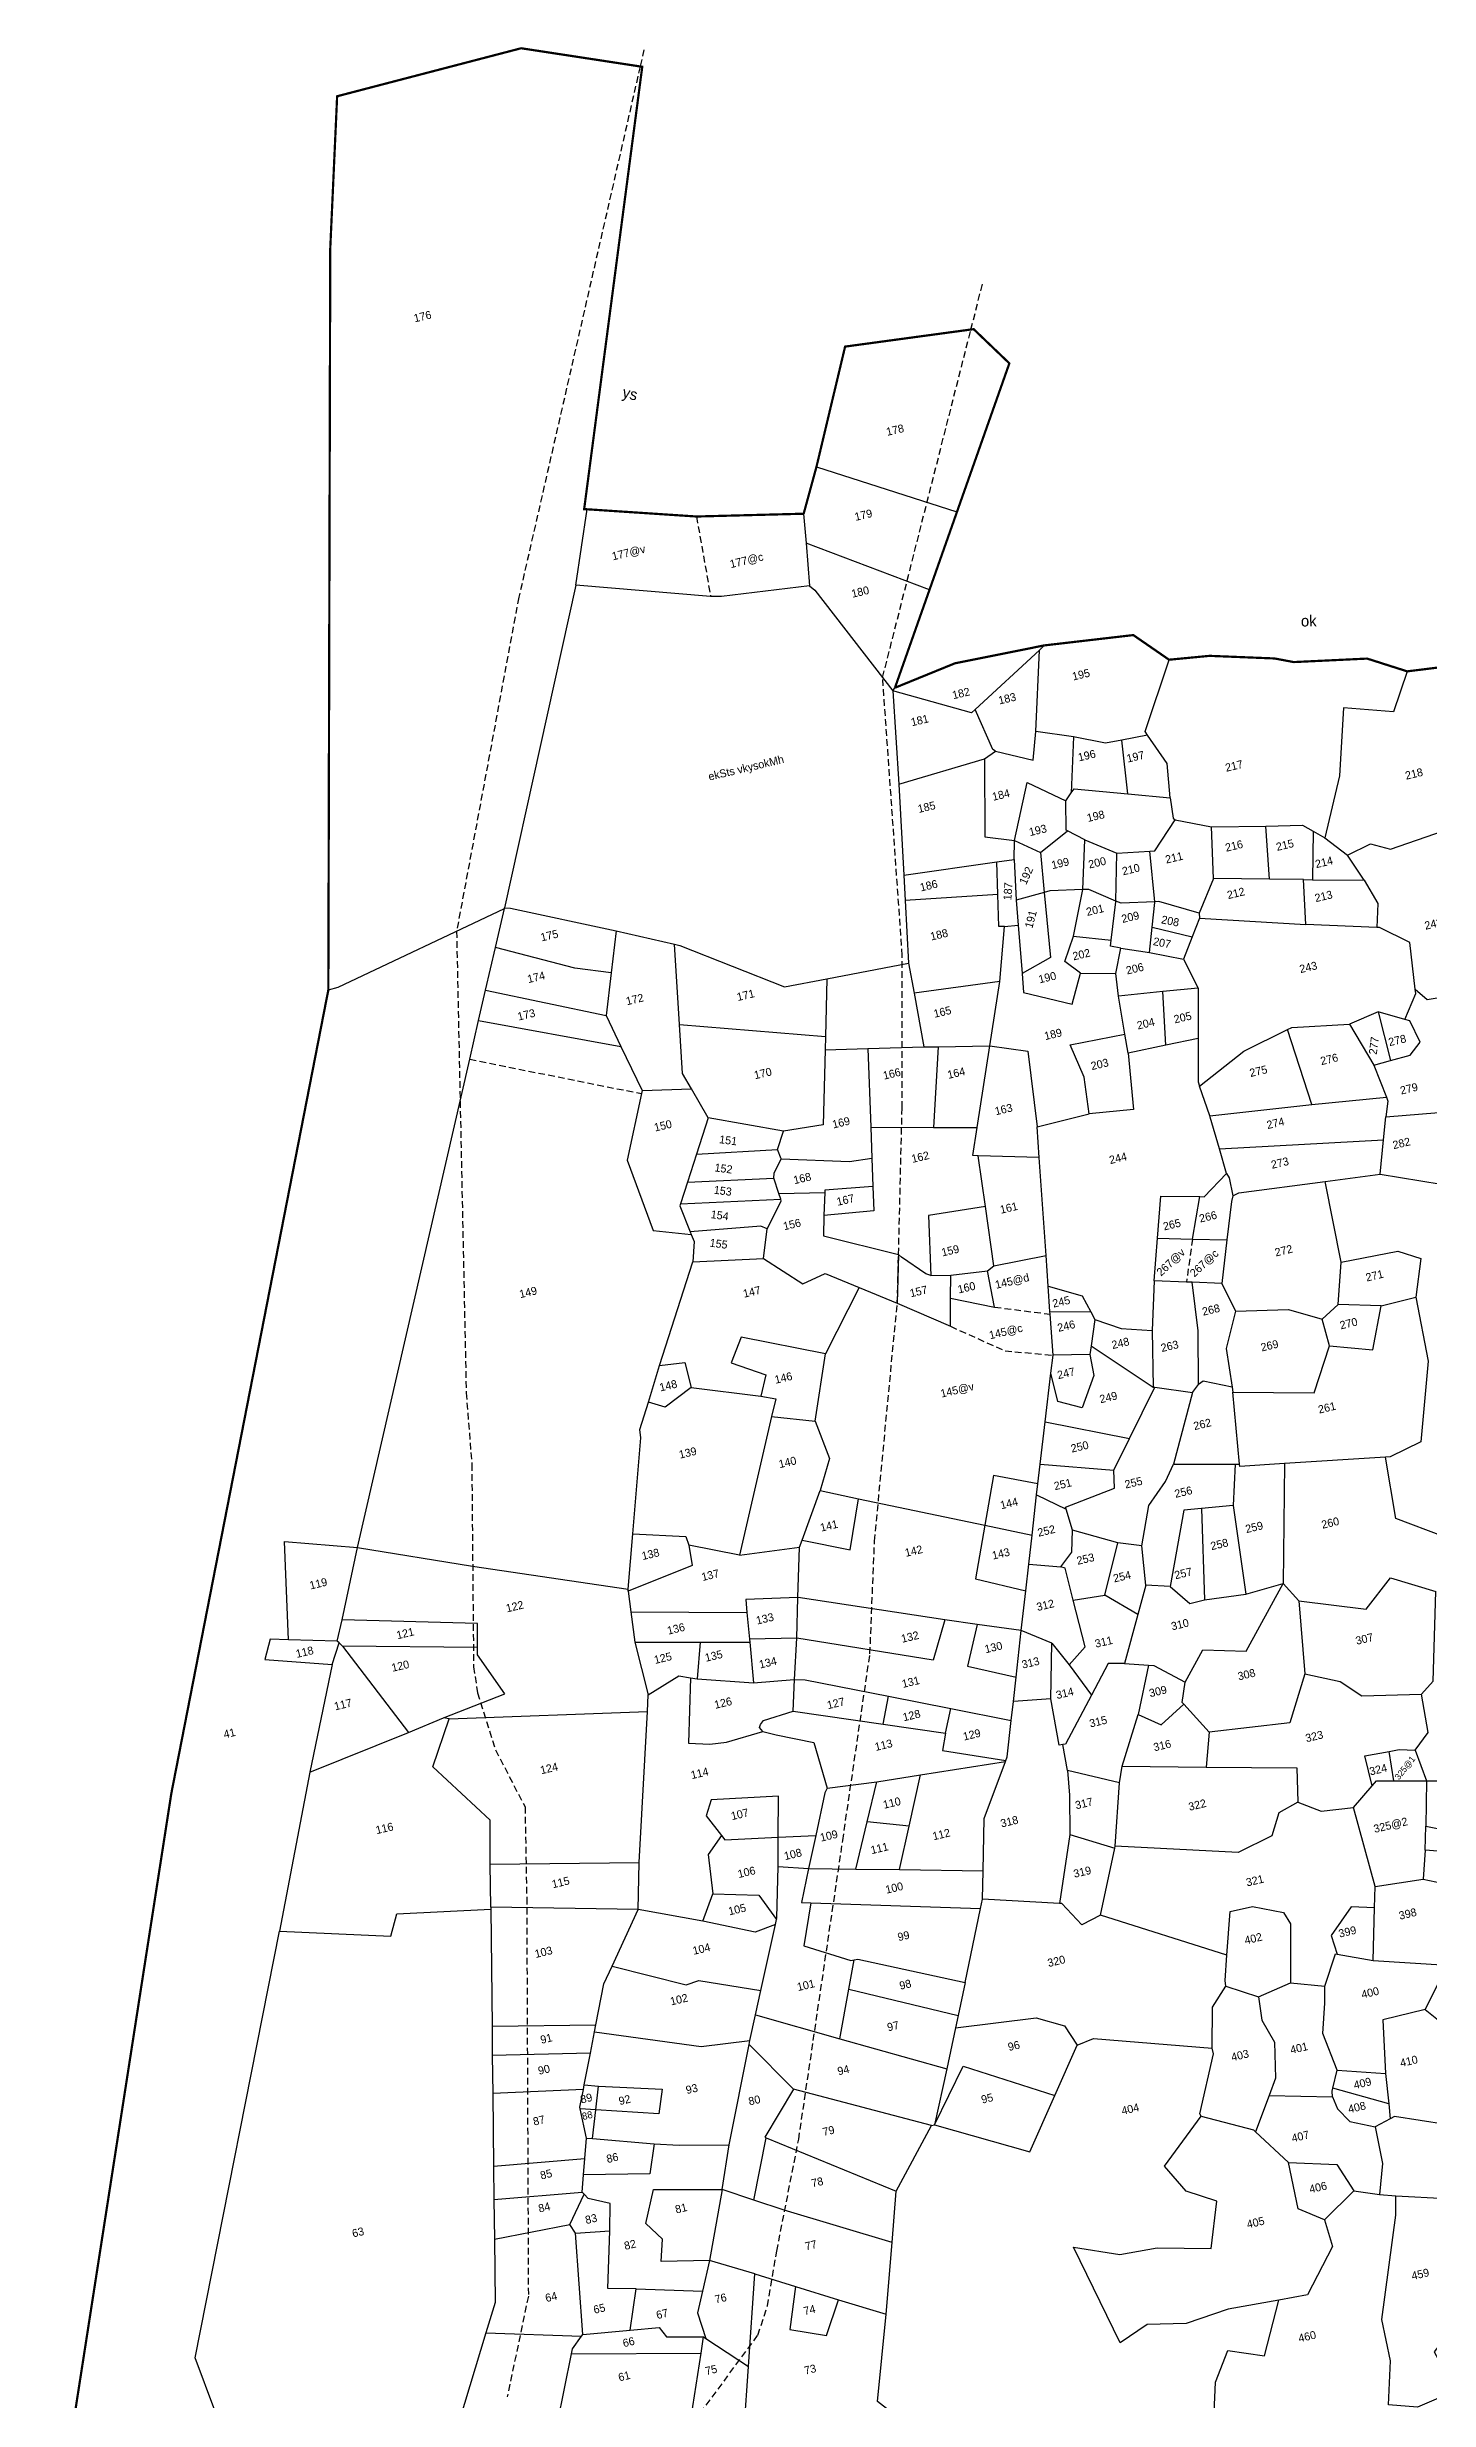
# Model space of a CAD drawing. Header units: metres. Extents: x 256890 to 259932, y 2184530 to 2188310.
# Drawn here: x 257638 to 258252, y 2187070 to 2188115 of the extents above; entities that cross this region are included whole.
import ezdxf

# ---------------------------------------------------------------- set-up
doc = ezdxf.new("R2010")
doc.units = ezdxf.units.M
doc.header["$LTSCALE"] = 0.3
doc.linetypes.add('DASHED', pattern=[0.75, 0.5, -0.25])
for name, color, linetype in [('LINE_FOOTPATH', 1, 'DASHED'), ('POLY_PARCEL', 6, 'Continuous'), ('POLY_SUBPARCEL', 6, 'DASHED'), ('TEXT_MAPIN', 7, 'Continuous'), ('TEXT_MAPOUT', 7, 'Continuous'), ('TEXT_PARCEL', 7, 'Continuous'), ('V_BOUND_LINE', 7, 'Continuous')]:
    doc.layers.add(name, color=color, linetype=linetype)
doc.styles.add('TEXT_MAP', font='', dxfattribs={"height": 1.8})
doc.styles.get('TEXT_MAP').set_extended_font_data('Kruti Dev 050')

# ---------------------------------------------------------------- blocks, each defined once
blk = doc.blocks.new('ww')
at = {"layer": 'LINE_FOOTPATH', "ltscale": 10}
for points in [[(312.36, 900), (310.65, 896.52)], [(310.65, 896.52), (256.52, 786.68), (225.53, 716.82), (203.64, 615.29), (201.16, 599.41), (191.01, 554.96), (190.5, 549.04), (191.5, 535.62), (194.98, 521.6), (190.63, 501.64)], [(369.38, 821.77), (374.31, 831.18)], [(226.99, 411.32), (237.6, 434.63), (262.79, 497.77), (278.43, 537.15), (285.3, 561.61), (302.65, 612.54), (305.45, 623.1), (313.87, 655), (321.83, 688.36), (331.97, 750.21), (369.38, 821.77)], [(190.63, 501.64), (170.28, 414.35), (160.42, 393.42)], [(144.64, 331.68), (196.67, 375.43), (218.5, 393.91), (222.08, 399.78), (226.99, 411.32)]]:
    blk.add_lwpolyline(points, dxfattribs=at)
at = {"layer": 'POLY_PARCEL'}
for points in [[(269.59, 786.33), (276.04, 802.38)], [(328.45, 799.77), (356.85, 782.58)], [(323.2, 790.15), (322.21, 783.59)], [(269.59, 786.33), (237.25, 719.44)], [(298.53, 776.86), (269.59, 786.33)], [(322.21, 783.59), (320.76, 774.07)], [(346.79, 766.96), (322.21, 783.59)], [(320.76, 774.07), (300.94, 776.26), (298.53, 776.86)], [(320.76, 774.07), (321.7, 772.81), (333.53, 746.77)], [(333.53, 746.77), (330.01, 726.03)], [(333.53, 746.77), (334.13, 747.31)], [(350.57, 738.37), (349.62, 737.84), (333.53, 746.77)], [(367.72, 747.99), (350.57, 738.37)], [(362.69, 730.41), (367.72, 747.99)], [(367.72, 747.99), (369, 748.82)], [(352.85, 728.18), (352.35, 728.68), (350.57, 738.37)], [(386.96, 723.8), (386.61, 724.7), (395.58, 739.2)], [(330.01, 726.03), (326.33, 705.82)], [(330.01, 726.03), (350.05, 727.1)], [(350.05, 727.1), (346.03, 709.99), (352.35, 707.65)], [(350.05, 727.1), (352.85, 728.18)], [(352.85, 728.18), (360.61, 724.3), (362.69, 730.41)], [(370.66, 727.32), (362.69, 730.41)], [(370.66, 727.32), (367.23, 715.12)], [(381.05, 724.06), (377.34, 724.23), (370.66, 727.32)], [(379.55, 711.98), (381.05, 724.06)], [(386.96, 723.8), (381.05, 724.06)], [(388.62, 708.9), (389.77, 716.59), (386.96, 723.8)], [(447.1, 724.27), (442.03, 716.14), (431.24, 719.64), (426.86, 704.92), (420.39, 692.14)], [(194.41, 710.63), (196.7, 710.77), (237.17, 719.27)], [(233.18, 711.22), (237.17, 719.27)], [(237.17, 719.27), (237.25, 719.44)], [(237.25, 719.44), (238.54, 719.08), (260.45, 708.6)], [(352.35, 707.65), (358.17, 719.68), (365.64, 713.71)], [(365.64, 713.71), (367.23, 715.12)], [(367.23, 715.12), (368.08, 715.87), (379.55, 711.98)], [(228.81, 702.38), (233.18, 711.22)], [(257.21, 699.68), (249.51, 702.56), (233.18, 711.22)], [(364.47, 707.02), (364.2, 707.25), (365.64, 713.71)], [(379.55, 711.98), (388.62, 708.9)], [(260.45, 708.6), (257.21, 699.68)], [(260.45, 708.6), (272.58, 702.64)], [(326.33, 705.82), (325.32, 700.24)], [(326.33, 705.82), (347.35, 703.91)], [(351.27, 703.55), (352.35, 707.65)], [(352.35, 707.65), (357.45, 703.67)], [(357.45, 703.67), (364.47, 707.02)], [(367.79, 704.17), (364.47, 707.02)], [(364.75, 693.37), (367.79, 704.17)], [(367.79, 704.17), (374.07, 699.57)], [(388.62, 708.9), (388.26, 704.31), (388.58, 703.88)], [(225.71, 696.11), (228.81, 702.38)], [(228.81, 702.38), (253.89, 690.57)], [(257.21, 699.68), (253.89, 690.57)], [(269.49, 684.79), (272.58, 702.64)], [(272.58, 702.64), (273.66, 702.1), (294.42, 687.6), (304.09, 687.16)], [(325.32, 700.24), (322.81, 686.31)], [(345.88, 696.7), (325.32, 700.24)], [(345.88, 696.7), (347.35, 703.91)], [(347.35, 703.91), (351.27, 703.55)], [(351.27, 703.55), (349.6, 694.54)], [(357.45, 703.67), (356.16, 694.78)], [(371.4, 689.14), (374.07, 699.57)], [(374.07, 699.57), (381.43, 698.33)], [(381.43, 698.33), (382.55, 698.14), (388.58, 703.88)], [(388.58, 703.88), (396.2, 700.43)], [(393.9, 688.98), (396.2, 700.43)], [(396.2, 700.43), (408.12, 697.71)], [(221.75, 688.1), (225.71, 696.11)], [(225.71, 696.11), (255.52, 683.03)], [(345.67, 689.34), (344.45, 689.7), (345.88, 696.7)], [(356.16, 694.78), (354.14, 680.23), (347.09, 678.16)], [(349.6, 694.54), (348.75, 688.97)], [(356.16, 694.78), (349.6, 694.54)], [(364.75, 693.37), (357.5, 694.83), (356.16, 694.78)], [(360.3, 683.67), (364.75, 693.37)], [(371.4, 689.14), (366.05, 693.11), (364.75, 693.37)], [(379.87, 686.96), (381.43, 698.33)], [(406.12, 685.93), (408.12, 697.71)], [(408.12, 697.71), (416.16, 696.09), (418.2, 694.19)], [(418.2, 694.19), (415.5, 683.59)], [(418.2, 694.19), (420.39, 692.14)], [(171.78, 587.09), (221.75, 688.1)], [(253.89, 690.57), (255.52, 683.03)], [(341.79, 677.57), (345.67, 689.34)], [(345.67, 689.34), (348.75, 688.97)], [(348.75, 688.97), (347.09, 678.16)], [(368.36, 680.8), (371.34, 688.95), (371.4, 689.14)], [(379.87, 686.96), (372.44, 688.37), (371.4, 689.14)], [(393.9, 688.98), (389.01, 682.16)], [(406.12, 685.93), (393.9, 688.98)], [(420.39, 692.14), (424.49, 687.12)], [(424.49, 687.12), (430.09, 688.44), (434.18, 686.22), (446.75, 687.51), (451.06, 684.57)], [(255.52, 683.03), (257.84, 672.33)], [(268.75, 670.15), (267.61, 673.96), (269.49, 684.79)], [(269.49, 684.79), (300.81, 674.57)], [(304.09, 687.16), (300.81, 674.57)], [(304.09, 687.16), (322.81, 686.31)], [(322.81, 686.31), (322.44, 679.45)], [(359.87, 675.19), (357.07, 678.57), (360.3, 683.67)], [(360.3, 683.67), (368.36, 680.8)], [(377.96, 681.55), (379.84, 686.79), (379.87, 686.96)], [(389.01, 682.16), (380.78, 686.79), (379.87, 686.96)], [(413.56, 684.08), (406.12, 685.93)], [(411.76, 674.1), (413.56, 684.08)], [(413.56, 684.08), (415.5, 683.59)], [(415.5, 683.59), (426.84, 680.77)], [(426.84, 680.77), (424.49, 687.12)], [(322.44, 679.45), (321.8, 667.21)], [(341.79, 677.57), (322.44, 679.45)], [(336.31, 663.98), (341.79, 677.57)], [(347.09, 678.16), (346.44, 673.94), (356.5, 668.88), (359.87, 675.19)], [(367.6, 673.26), (370.04, 678.57)], [(370.04, 678.57), (367.9, 679.54), (368.36, 680.8)], [(370.04, 678.57), (376.08, 676.11)], [(376.08, 676.11), (377.96, 681.55)], [(377.96, 681.55), (386.25, 677.36)], [(388.8, 681.09), (386.25, 677.36)], [(389.01, 682.16), (388.8, 681.09)], [(388.8, 681.09), (411.76, 674.1)], [(426.84, 680.77), (428.58, 675.02), (427.12, 669.81)], [(257.84, 672.33), (257.53, 671.68)], [(257.84, 672.33), (268.75, 670.15)], [(300.81, 674.57), (300.07, 671.71)], [(359.87, 675.19), (367.6, 673.26)], [(367.02, 668.23), (367.6, 673.26)], [(376.08, 676.11), (383.18, 672.9)], [(386.25, 677.36), (383.18, 672.9)], [(383.18, 672.9), (384.91, 665.79)], [(427.12, 669.81), (411.76, 674.1)], [(257.53, 671.68), (250.93, 657.83), (253.01, 641.1), (261.11, 638.27)], [(270.91, 662.9), (268.75, 670.15)], [(300.07, 671.71), (295.69, 655.37), (286.71, 656.08)], [(300.07, 671.71), (309.42, 669.78)], [(309.42, 669.78), (305.97, 652.39)], [(309.42, 669.78), (321.8, 667.21)], [(321.8, 667.21), (324.95, 666.51)], [(366.43, 659.52), (367.02, 668.23)], [(377, 666.87), (367.02, 668.23)], [(432.35, 654.33), (433.6, 664.8), (427.71, 669.65), (427.12, 669.81)], [(270.91, 662.9), (266.45, 655.56)], [(286.71, 656.08), (270.91, 662.9)], [(324.95, 666.51), (319.68, 649.05)], [(324.95, 666.51), (336.31, 663.98)], [(329.26, 646.78), (336.31, 663.98)], [(336.31, 663.98), (344.35, 660.9), (342.44, 643.8)], [(374.85, 655), (377, 666.87)], [(384.91, 665.79), (377, 666.87)], [(384.91, 665.79), (382.29, 654.8)], [(354.51, 643.94), (355.3, 652.27), (353.93, 660.03), (366.43, 659.52)], [(366.16, 655.24), (366.43, 659.52)], [(266.45, 655.56), (262.99, 649.87)], [(266.45, 655.56), (284.44, 652.36)], [(284.44, 652.36), (286.71, 656.08)], [(284.73, 650.14), (284.44, 652.36)], [(305.97, 652.39), (304.61, 645.56)], [(305.97, 652.39), (319.68, 649.05)], [(366.16, 655.24), (364.44, 642.6), (354.51, 643.94)], [(374.85, 655), (366.16, 655.24)], [(382.29, 654.8), (374.85, 655)], [(382.29, 654.8), (380.02, 645.26), (380.08, 644.3)], [(380.08, 644.3), (391.57, 649.68), (402.28, 652.1)], [(402.28, 652.1), (403.35, 652.34), (416.14, 650.08)], [(403.71, 634.4), (402.28, 652.1)], [(423.04, 651.23), (416.14, 650.08)], [(423.04, 651.23), (423.18, 639.95)], [(428.49, 648.2), (423.04, 651.23)], [(428.49, 648.2), (432.23, 653.31), (432.35, 654.33)], [(432.35, 654.33), (434.4, 651.44), (448.29, 650.43)], [(262.99, 649.87), (260.35, 645.52)], [(262.99, 649.87), (282.14, 646.26)], [(282.14, 646.26), (282.43, 647.34), (284.73, 650.14)], [(282.43, 642.67), (282.14, 646.26)], [(284.73, 650.14), (299.52, 645.97), (304.61, 645.56)], [(319.68, 649.05), (329.26, 646.78)], [(328.02, 640.57), (326.84, 640.9), (329.26, 646.78)], [(416.14, 650.08), (419.3, 639.82)], [(423.18, 639.95), (427.78, 640.1), (430.65, 642.47), (429.5, 647.64), (428.49, 648.2)], [(260.35, 645.52), (260.08, 645.09), (261.02, 638.9)], [(260.35, 645.52), (282.54, 641.29)], [(278.05, 635.56), (282.57, 640.88), (282.54, 641.29)], [(282.43, 642.67), (292.54, 640.46)], [(282.54, 641.29), (282.43, 642.67)], [(292.54, 640.46), (291.09, 635.48)], [(303.36, 639.28), (292.7, 641.02), (292.54, 640.46)], [(304.61, 645.56), (303.36, 639.28)], [(326.99, 629.04), (328.02, 640.57)], [(341.3, 636.99), (328.02, 640.57)], [(341.3, 636.99), (342.44, 643.8)], [(342.44, 643.8), (354.51, 643.94)], [(380.77, 637.23), (380.08, 644.3)], [(261.11, 638.27), (261.37, 636.54), (260.08, 632.16)], [(278.05, 635.56), (276.75, 636.43), (261.02, 638.9)], [(261.02, 638.9), (261.11, 638.27)], [(275.67, 629.22), (278.05, 635.56)], [(291.09, 635.48), (290.01, 631.1), (305.45, 623.1)], [(303.36, 639.28), (302.29, 633.9), (291.09, 635.48)], [(337.7, 615.16), (341.3, 636.99)], [(380.77, 637.23), (403.71, 634.4)], [(381.16, 629.54), (380.8, 636.97), (380.77, 637.23)], [(419.3, 639.82), (423.18, 639.95)], [(419.3, 639.82), (420.39, 632.13)], [(247.38, 611.21), (260.08, 632.16)], [(260.08, 632.16), (275.67, 629.22)], [(326.99, 629.04), (314.03, 630.05), (311.44, 616.84)], [(403.71, 634.4), (420.39, 632.13)], [(420.39, 632.13), (420.52, 631.2), (419.23, 627.9)], [(275.67, 629.22), (282.99, 621.68), (288.38, 622.72), (295.14, 617.9)], [(325.7, 615.67), (326.99, 629.04)], [(381.16, 629.54), (417.55, 622.96)], [(381.44, 623.76), (381.16, 629.54)], [(417.55, 622.96), (419.23, 627.9)], [(419.23, 627.9), (431.06, 626.05)], [(305.45, 623.1), (302.65, 612.54)], [(311.44, 616.84), (310.43, 617.42), (305.98, 622.37), (305.45, 623.1)], [(362.98, 613.22), (365.86, 622.22), (374.37, 620.09)], [(370.58, 611.19), (374.37, 620.09)], [(374.37, 620.09), (375.34, 619.85), (381.44, 623.76)], [(381.44, 623.76), (381.8, 622.69), (381.66, 618.52)], [(415.06, 615.62), (417.55, 622.96)], [(295.14, 617.9), (284.28, 605.13)], [(295.14, 617.9), (302.65, 612.54)], [(311.44, 616.84), (315.82, 615.88)], [(314.59, 610.85), (315.82, 615.88)], [(315.82, 615.88), (324.08, 614.88)], [(323.72, 606.58), (324.08, 614.88)], [(324.08, 614.88), (325.7, 615.67)], [(325.7, 615.67), (337.7, 615.16)], [(336.58, 608.39), (337.7, 615.16)], [(381.66, 618.52), (381.08, 617.34), (378.09, 609.19)], [(381.66, 618.52), (383.17, 618.92), (402.65, 616.9)], [(401.96, 598.42), (402.65, 616.9)], [(402.65, 616.9), (415.06, 615.62)], [(415.06, 615.62), (427.91, 610.28)], [(243.09, 603.79), (247.38, 611.21)], [(247.38, 611.21), (253.04, 610.58), (253.18, 604.76)], [(284.28, 605.13), (266.69, 613.17), (263.17, 608.08), (270.14, 603.63), (267.98, 599.25)], [(302.65, 612.54), (313.09, 604.68)], [(313.09, 604.68), (314.59, 610.85)], [(314.59, 610.85), (323.72, 606.58)], [(360.04, 604.06), (362.98, 613.22)], [(362.98, 613.22), (370.58, 611.19)], [(370.58, 611.19), (378.09, 609.19)], [(378.09, 609.19), (374.69, 599.96)], [(232.77, 575.75), (239.52, 596.38), (239.74, 598.21), (243.09, 603.79)], [(253.18, 604.76), (246.43, 601.82), (243.09, 603.79)], [(253.18, 604.76), (267.98, 599.25)], [(278.54, 590.95), (284.28, 605.13)], [(335.64, 602.77), (336.58, 608.39)], [(336.58, 608.39), (343.51, 604.5), (344.53, 600.57)], [(360.04, 604.06), (357, 593.25)], [(367.04, 602.1), (360.04, 604.06)], [(267.98, 599.25), (271.07, 597.92), (269.24, 594.24)], [(334.03, 593.03), (335.54, 602.15)], [(335.54, 602.15), (335.64, 602.77)], [(335.64, 602.77), (344.53, 600.57)], [(345.02, 598.68), (342.86, 593.06)], [(344.53, 600.57), (345.02, 598.68)], [(345.02, 598.68), (350.34, 595.31), (357, 593.25)], [(364.33, 579.04), (367.06, 590.81), (368.3, 601.75)], [(368.3, 601.75), (367.04, 602.1)], [(374.69, 599.96), (368.3, 601.75)], [(374.69, 599.96), (376.25, 593.18)], [(399.09, 589.31), (401.96, 598.42)], [(401.96, 598.42), (414.89, 597.89), (419.56, 595.09), (416.47, 586.83)], [(269.24, 594.24), (255.04, 565.58)], [(269.24, 594.24), (278.54, 590.95)], [(332.62, 589.18), (334.03, 593.03)], [(342.15, 591.22), (334.03, 593.03)], [(342.86, 593.06), (342.15, 591.22)], [(342.86, 593.06), (354.27, 580.83)], [(357, 593.25), (354.27, 580.83)], [(376.25, 593.18), (372.28, 585.51), (371.57, 576.68)], [(376.25, 593.18), (387.96, 590.81), (394.78, 586.94)], [(151.94, 570.46), (156.13, 592.23), (171.78, 587.09)], [(278.54, 590.95), (279.76, 582.05), (276.02, 575.49)], [(328.84, 578.85), (332.62, 589.18)], [(342.15, 591.22), (341.93, 586.48), (337.7, 579.95), (332.67, 582.6), (332.62, 589.18)], [(394.78, 586.94), (399.09, 589.31)], [(408.41, 586.8), (399.09, 589.31)], [(164.67, 572.05), (171.78, 587.09)], [(171.78, 587.09), (196.02, 577), (228.89, 563.91)], [(395.05, 580.67), (394.78, 586.94)], [(395.05, 580.67), (404.31, 577.54), (408.41, 586.8)], [(416.47, 586.83), (415.83, 572.22), (410.01, 554.92), (402.54, 553.24), (401.52, 553.41)], [(408.41, 586.8), (416.47, 586.83)], [(325.54, 569.81), (328.84, 578.85)], [(328.84, 578.85), (346.43, 570.83)], [(346.43, 570.83), (354.61, 580.71)], [(354.27, 580.83), (354.61, 580.71)], [(354.61, 580.71), (362.6, 577.6)], [(362.6, 577.6), (354.72, 562.87)], [(362.6, 577.6), (364.33, 579.04)], [(371.57, 576.68), (365.53, 579.55), (364.33, 579.04)], [(371.49, 575.57), (389.23, 571.19), (395.05, 580.67)], [(162.48, 567.64), (164.67, 572.05)], [(192.87, 558.98), (194.12, 564.23), (164.67, 572.05)], [(228.89, 563.91), (232.77, 575.75)], [(232.77, 575.75), (244.23, 572.44), (244.41, 570.39)], [(269.5, 565.59), (276.02, 575.49)], [(269.5, 565.59), (279.49, 560.97), (284.01, 571.72)], [(276.02, 575.49), (284.01, 571.72)], [(284.01, 571.72), (310.24, 559.34)], [(369.18, 559.45), (371.49, 575.57)], [(371.57, 576.68), (371.49, 575.57)], [(151.94, 570.46), (147.94, 571.54), (145.72, 567.37), (160.15, 562.78)], [(162.48, 567.64), (151.94, 570.46)], [(160.15, 562.78), (162.81, 567.15)], [(162.81, 567.15), (162.48, 567.64)], [(163.42, 566.27), (162.81, 567.15)], [(244.41, 570.39), (244.12, 565.72), (228.75, 563.5)], [(255.04, 565.58), (244.41, 570.39)], [(324.01, 565.64), (314.74, 569.8), (310.24, 559.34)], [(324.01, 565.64), (325.54, 569.81)], [(325.54, 569.81), (341.37, 564.73)], [(341.37, 564.73), (346.43, 570.83)], [(160.15, 562.78), (149.66, 540.41)], [(192.87, 558.98), (163.42, 566.27)], [(163.42, 566.27), (173.33, 543.94)], [(228.75, 563.5), (228.27, 558.77)], [(228.75, 563.5), (228.89, 563.91)], [(255.04, 565.58), (268.58, 564.19)], [(265.61, 553.26), (268.58, 564.19)], [(268.58, 564.19), (269.5, 565.59)], [(320.07, 554.7), (323.16, 563.29)], [(323.16, 563.29), (324.01, 565.64)], [(323.16, 563.29), (328.9, 558.61)], [(328.9, 558.61), (328.87, 559.13), (340.58, 560.71), (341.37, 564.73)], [(343.52, 546.66), (347.18, 555.13), (352.07, 559.55), (354.72, 562.87)], [(354.72, 562.87), (368.21, 559.68)], [(181.78, 545.31), (196.43, 547.39), (192.47, 557.34), (192.87, 558.98)], [(228.27, 558.77), (227.57, 551.97)], [(228.27, 558.77), (253.67, 552.65)], [(310.24, 559.34), (305.41, 548.12), (315.82, 542.87)], [(310.24, 559.34), (320.07, 554.7)], [(329.23, 553.74), (328.9, 558.61)], [(368.21, 559.68), (365.64, 550.72)], [(368.21, 559.68), (369.18, 559.45)], [(379.07, 557.27), (369.12, 558.98), (369.18, 559.45)], [(379.07, 557.27), (372.54, 531.11)], [(401.52, 553.41), (379.07, 557.27)], [(227.57, 551.97), (227.78, 539.7)], [(227.57, 551.97), (241.85, 548.56)], [(253.67, 552.65), (252.82, 546.64)], [(265.61, 553.26), (254.08, 555.49), (253.67, 552.65)], [(263.21, 544.41), (265.61, 553.26)], [(296.59, 540.75), (265.66, 553.25), (265.61, 553.26)], [(317.85, 548.51), (320.07, 554.7)], [(324.75, 546.26), (327.91, 548.91), (329.23, 553.74)], [(338.42, 548.57), (329.23, 553.74)], [(358.57, 551.73), (354.58, 552.3), (347.62, 536.29)], [(358.57, 551.73), (354.44, 531.58)], [(365.64, 550.72), (358.57, 551.73)], [(365.64, 550.72), (363.78, 530.72)], [(415.97, 524.68), (410.6, 528.45), (410.03, 533.05), (400.55, 539.44), (401.52, 553.41)], [(173.33, 543.94), (181.78, 545.31)], [(182.97, 544.82), (181.78, 545.31)], [(241.85, 548.56), (239.29, 540.68)], [(241.85, 548.56), (252.72, 545.97)], [(252.72, 545.97), (251.43, 536.89)], [(252.82, 546.64), (252.72, 545.97)], [(263.21, 544.41), (252.82, 546.64)], [(315.82, 542.87), (317.85, 548.51)], [(317.85, 548.51), (324.75, 546.26)], [(325.73, 538.35), (325.62, 545.76), (324.75, 546.26)], [(332.89, 537.84), (338.42, 548.57)], [(343.52, 546.66), (338.42, 548.57)], [(342.37, 537.83), (343.52, 546.66)], [(149.66, 540.41), (134.76, 507.18)], [(149.66, 540.41), (173.33, 543.94)], [(184.4, 510.86), (186.63, 520.52), (176.86, 535.16), (182.97, 544.82)], [(182.97, 544.82), (226.72, 536.11)], [(227.78, 539.7), (235.43, 542.3), (237.89, 541.27)], [(237.89, 541.27), (234.05, 527.05), (238.69, 525.72), (242.48, 525.3), (250.97, 525.72)], [(237.89, 541.27), (239.29, 540.68)], [(239.29, 540.68), (251.43, 536.89)], [(260.62, 535.48), (263.21, 544.41)], [(296.59, 540.75), (291.92, 532.48), (263.21, 544.41)], [(303.4, 538), (296.59, 540.75)], [(312.77, 534.39), (315.82, 542.87)], [(217.1, 503.53), (226.72, 536.11)], [(226.72, 536.11), (227.78, 539.7)], [(251.43, 536.89), (260.53, 535.5), (260.62, 535.48)], [(258.64, 528.65), (260.62, 535.48)], [(260.62, 535.48), (262.91, 534.87), (280.29, 526.92)], [(303.4, 538), (299.16, 529.38), (309.21, 524.48)], [(312.77, 534.39), (303.4, 538)], [(321.45, 524.43), (325.9, 527.52), (325.73, 538.35)], [(325.73, 538.35), (332.89, 537.84)], [(339.08, 531.83), (332.89, 537.84)], [(342.37, 537.83), (339.08, 531.83)], [(347.62, 536.29), (342.37, 537.83)], [(347.62, 536.29), (351.06, 531.55), (354.44, 531.58)], [(309.21, 524.48), (312.77, 534.39)], [(318.79, 530.07), (312.77, 534.39)], [(315.7, 517.94), (318.79, 530.07)], [(318.79, 530.07), (321.45, 524.43)], [(339.08, 531.83), (333.61, 521.82)], [(345.96, 514.57), (351.49, 520.74), (360.9, 518.23), (372.54, 531.11)], [(354.44, 531.58), (363.78, 530.72)], [(363.78, 530.72), (372.54, 531.11)], [(372.54, 531.11), (375.06, 526.51)], [(250.97, 525.72), (250.43, 526.76), (250.78, 527.39), (251.69, 528.09), (258.64, 528.65)], [(250.97, 525.72), (253.71, 524.31), (261.57, 520.66), (262.06, 510)], [(258.64, 528.65), (277.65, 521.12)], [(277.65, 521.12), (280.29, 526.92)], [(280.29, 526.92), (293.26, 520.99)], [(307.35, 519.32), (309.21, 524.48)], [(321.45, 524.43), (324.77, 516.62)], [(375.06, 526.51), (372.61, 510.18)], [(375.06, 526.51), (389.35, 521.13), (396.32, 526.73), (405.55, 521.37)], [(277.65, 521.12), (290.86, 515.88)], [(290.86, 515.88), (293.26, 520.99)], [(293.26, 520.99), (305.88, 515.22)], [(305.88, 515.22), (307.35, 519.32)], [(315.7, 517.94), (307.35, 519.32)], [(333.61, 521.82), (330.07, 522.67), (324.77, 516.62)], [(333.61, 521.82), (338.85, 520.23)], [(338.85, 520.23), (333.95, 509.97)], [(338.85, 520.23), (340, 519.88), (345.96, 514.57)], [(397.07, 499.65), (400.3, 501.88), (405.55, 521.37)], [(248.84, 501.81), (251.02, 510.81), (236.07, 513.51), (234.17, 510.21), (236.47, 505.16)], [(290.86, 515.88), (289.25, 512.24), (302.62, 506.78)], [(302.62, 506.78), (303.1, 507.49), (305.88, 515.22)], [(315.96, 507.3), (315.13, 507.38), (315.7, 517.94)], [(324.77, 516.62), (316.57, 507.24), (315.96, 507.3)], [(344.51, 509.85), (344.24, 510.33), (345.96, 514.57)], [(182.25, 501.42), (184.4, 510.86)], [(184.4, 510.86), (217.1, 503.53)], [(262.06, 510), (261.32, 509.07), (257.13, 500.25)], [(262.06, 510), (273.25, 508.79)], [(269.09, 500.55), (273.25, 508.79)], [(273.25, 508.79), (283.2, 508.03)], [(327.77, 499.45), (333.95, 509.97)], [(333.95, 509.97), (338.47, 506.52), (344.51, 509.85)], [(348.62, 502.39), (344.51, 509.85)], [(372.61, 510.18), (366.72, 500.24), (348.62, 502.39)], [(372.61, 510.18), (379.87, 506.66), (383.89, 502.43), (397.07, 499.65)], [(95.14, 371.8), (97.3, 393.09), (94.15, 418.17), (134.76, 507.18)], [(134.76, 507.18), (158.89, 500.28), (161.41, 504.88), (182.15, 500.98)], [(214.43, 493.23), (217.1, 503.53)], [(236.47, 505.16), (232.56, 501.65), (231.58, 492.81)], [(236.47, 505.16), (236.98, 504.04), (248.84, 501.81)], [(278.09, 497.45), (283.2, 508.03)], [(283.2, 508.03), (302.48, 506.57)], [(291.92, 483.82), (294.89, 495.18), (302.48, 506.57)], [(302.48, 506.57), (302.62, 506.78)], [(315.62, 501.36), (315.96, 507.3)], [(182.15, 500.98), (176.36, 475.34)], [(182.25, 501.42), (182.15, 500.98)], [(214.43, 493.23), (182.25, 501.42)], [(247.3, 495.44), (248.84, 501.81)], [(248.84, 501.81), (257.13, 500.25)], [(257.13, 500.25), (253.86, 493.39)], [(264.17, 490.8), (269.09, 500.55)], [(278.09, 497.45), (269.09, 500.55)], [(315.62, 501.36), (314.76, 495.85), (312.82, 487.23)], [(326.33, 496.01), (315.62, 501.36)], [(326.33, 496.01), (327.77, 499.45)], [(327.77, 499.45), (346.11, 494.89)], [(348.62, 502.39), (346.11, 494.89)], [(392.77, 487.71), (396.49, 490.97), (397.07, 499.65)], [(205.75, 482.2), (214.43, 493.23)], [(227.93, 487.37), (214.43, 493.23)], [(227.93, 487.37), (231.58, 492.81)], [(231.58, 492.81), (241.54, 490.14), (244.19, 483.89)], [(244.19, 483.89), (244.35, 484.21), (247.3, 495.44)], [(247.3, 495.44), (253.86, 493.39)], [(253.86, 493.39), (250.49, 486.3), (252.52, 485.75)], [(253.86, 493.39), (264.17, 490.8)], [(273.71, 488.4), (278.09, 497.45)], [(322.1, 482.3), (326.33, 496.01)], [(346.11, 494.89), (365.93, 490.01), (364.35, 482.47)], [(243.7, 482.85), (238.81, 482.25), (227.93, 487.37)], [(264.17, 490.8), (273.71, 488.4)], [(273.71, 488.4), (291.92, 483.82)], [(312.82, 487.23), (306.96, 472.68)], [(312.82, 487.23), (321.91, 481.9)], [(381.45, 482.17), (381.42, 489.15), (387.01, 488.84)], [(386.51, 482.17), (387.01, 488.84)], [(387.01, 488.84), (389.25, 488.72), (392.77, 487.71)], [(392.77, 487.71), (393.68, 480.46)], [(199.17, 470.2), (203.06, 478.78), (205.75, 482.2)], [(205.75, 482.2), (220.98, 474.33), (224, 474.61), (237.07, 469.14)], [(237.07, 469.14), (243.7, 482.85)], [(243.7, 482.85), (244.19, 483.89)], [(252.52, 485.75), (248.81, 476.69), (258.35, 471.08), (259.07, 471.04)], [(252.52, 485.75), (289.38, 475.71)], [(290.29, 477.63), (291.92, 483.82)], [(315.29, 468.01), (321.91, 481.9)], [(321.91, 481.9), (322.1, 482.3)], [(364.35, 482.47), (359.68, 481.14), (356.96, 476.48), (348.7, 474.54), (322.1, 482.3)], [(364.35, 482.47), (369.02, 479.31), (376.25, 478.41)], [(376.25, 478.41), (381.45, 482.17)], [(381.45, 482.17), (382.71, 483.08), (386.51, 482.17)], [(386.51, 482.17), (393.68, 480.46)], [(393.68, 480.46), (400.88, 478.74), (403.83, 482.47), (411.3, 481.82)], [(289.38, 475.71), (290.29, 477.63)], [(306.96, 472.68), (290.29, 477.63)], [(376.89, 460.03), (376.25, 478.41)], [(393.68, 480.46), (391.16, 470.59)], [(176.36, 475.34), (174.9, 468.89)], [(176.36, 475.34), (199.17, 470.2)], [(282.16, 460.3), (289.38, 475.71)], [(315.29, 468.01), (310.76, 466.86), (307.46, 472.53), (306.96, 472.68)], [(174.9, 468.89), (173.02, 460.56)], [(196.48, 464.28), (174.9, 468.89)], [(196.48, 464.28), (198.5, 468.73)], [(198.5, 468.73), (199.17, 470.2)], [(198.5, 468.73), (221.08, 460.01), (232.05, 458.76)], [(234.63, 464.1), (237.07, 469.14)], [(256.37, 464.87), (259.07, 471.04)], [(259.07, 471.04), (259.9, 471.01), (282.16, 460.3)], [(340.91, 452.68), (315.29, 468.01)], [(389.73, 465.35), (391.16, 470.59)], [(391.16, 470.59), (397.48, 467.64), (396.05, 463.34), (389.73, 465.35)], [(173.02, 460.56), (169.43, 444.64)], [(193.07, 456.76), (173.02, 460.56)], [(193.48, 457.67), (196.48, 464.28)], [(232.05, 458.76), (234.63, 464.1)], [(234.63, 464.1), (251.84, 454.51)], [(251.84, 454.51), (256.37, 464.87)], [(256.37, 464.87), (278.93, 453.46)], [(340.91, 452.68), (343.87, 462.06), (349.05, 461.99), (355.51, 459.05), (356.44, 456.25), (353.36, 443.32)], [(389.73, 465.35), (387.81, 459.1)], [(191.38, 452.69), (191.38, 453.05), (193.07, 456.76)], [(193.07, 456.76), (193.48, 457.67)], [(193.48, 457.67), (196.58, 456.69)], [(194.75, 451.65), (196.58, 456.69)], [(196.58, 456.69), (210.34, 452.69), (208.31, 447.5), (194.75, 451.65)], [(222.08, 437.01), (231.68, 457.94)], [(231.68, 457.94), (232.05, 458.76)], [(239.1, 445.89), (231.68, 457.94)], [(282.16, 460.3), (278.93, 453.46)], [(375.67, 455.37), (370.57, 456.8), (364.75, 451.56), (365.06, 447.19)], [(372.6, 443.9), (375.67, 455.37)], [(375.67, 455.37), (376.89, 460.03)], [(376.89, 460.03), (387.81, 459.1)], [(387.81, 459.1), (394.4, 456.02)], [(191.24, 445.93), (191.38, 452.69)], [(194.75, 451.65), (191.38, 452.69)], [(192.52, 445.51), (194.75, 451.65)], [(251.84, 454.51), (273.67, 442.34)], [(277.7, 450.86), (273.67, 442.34)], [(278.93, 453.46), (277.7, 450.86)], [(277.7, 450.86), (295.93, 448.88), (301.69, 445.65), (303.45, 440.78)], [(339.04, 445.95), (339.19, 447.24), (340.91, 452.68)], [(169.43, 444.64), (167.77, 437.29)], [(169.43, 444.64), (189.77, 441.58)], [(189.77, 441.58), (191.24, 445.93)], [(191.24, 445.93), (192.52, 445.51)], [(192.52, 445.51), (205.71, 441.18)], [(239.1, 445.89), (230.33, 436.83), (230.54, 436.68)], [(267.39, 430.73), (239.1, 445.89)], [(332.87, 433.1), (335.02, 442.07), (339.04, 445.95)], [(339.04, 445.95), (345.63, 441.9)], [(360.68, 440.81), (364.7, 447.34), (365.06, 447.19)], [(365.06, 447.19), (372.6, 443.9)], [(188.65, 438.07), (189.77, 441.58)], [(205.71, 441.18), (203.25, 434.8), (188.65, 438.07)], [(205.71, 441.18), (211.12, 439.57), (222.08, 437.01)], [(273.67, 442.34), (268.04, 430.73)], [(268.04, 430.73), (277.37, 442.08), (295.91, 430.87)], [(295.91, 430.87), (303.45, 440.78)], [(303.45, 440.78), (307.4, 441.36), (332.87, 433.1)], [(345.63, 441.9), (345.13, 436.66), (346.78, 431.13), (345.13, 423.23), (342.81, 419.75)], [(345.63, 441.9), (353.36, 443.32)], [(353.36, 443.32), (360.68, 440.81)], [(359.06, 421.8), (357.84, 430.55), (359.85, 437.09), (360.68, 440.81)], [(372.6, 443.9), (388.59, 439)], [(167.77, 437.29), (165.79, 428.57)], [(167.77, 437.29), (187.45, 434.35)], [(187.45, 434.35), (188.65, 438.07)], [(187.8, 433.74), (187.45, 434.35)], [(218.23, 427.64), (222.08, 437.01)], [(224.59, 423.68), (230.54, 436.68)], [(230.54, 436.68), (256.23, 418.19)], [(388.59, 439), (381.43, 430.48)], [(183.08, 427.9), (187.8, 433.74)], [(191.53, 424.42), (193, 430.35), (188.44, 432.59), (187.8, 433.74)], [(211.77, 412.75), (201.16, 415.06), (202.56, 419.84), (199.75, 424.12), (203.19, 431.2), (218.23, 427.64)], [(256.23, 418.19), (267.39, 430.73)], [(267.39, 430.73), (268.04, 430.73)], [(268.04, 430.73), (287.57, 419.89), (295.91, 430.87)], [(326.87, 418.8), (326.71, 419.36), (332.82, 431.78), (332.87, 433.1)], [(381.43, 430.48), (371.66, 430.41), (369.44, 418.49)], [(381.43, 430.48), (383.8, 427.46)], [(165.79, 428.57), (162.66, 414.71), (159.07, 408.54)], [(165.79, 428.57), (183.08, 427.9)], [(180.22, 403.16), (183.87, 425.71)], [(183.87, 425.71), (183.08, 427.9)], [(183.87, 425.71), (191.53, 424.42)], [(194.26, 410.39), (188.09, 411.86), (191.53, 424.42)], [(218.23, 427.64), (211.77, 412.75)], [(224.59, 423.68), (218.23, 427.64)], [(252.67, 407.21), (230.73, 419.85), (224.59, 423.68)], [(252.67, 407.21), (256.23, 418.19)], [(334.35, 374.47), (322.79, 375.1), (312.86, 374.17), (304.22, 376), (297.35, 373.39), (292.11, 396.75), (301.86, 392.72), (310.44, 392.27), (322.23, 389.26), (325.89, 399.33), (319.74, 403.16), (316.27, 409.71), (326.87, 418.8)], [(326.87, 418.8), (337.61, 413.08), (337.99, 412.51)], [(342.81, 419.75), (337.99, 412.51)], [(342.81, 419.75), (356.62, 416.2)], [(357.14, 418.02), (359.06, 421.8)], [(359.06, 421.8), (369.44, 418.49)], [(369.44, 418.49), (368.57, 411.71)], [(356.62, 416.2), (356.83, 417.42), (357.14, 418.02)], [(356.62, 416.2), (357.12, 413.25), (359.13, 409.88), (364.4, 407.4)], [(368.57, 411.71), (357.14, 418.02)], [(159.07, 408.54), (139.94, 375.57)], [(159.07, 408.54), (179.83, 402.82)], [(190.77, 401.64), (194.26, 410.39)], [(194.26, 410.39), (208.64, 406.4)], [(211.77, 412.75), (208.64, 406.4)], [(221.02, 407.43), (211.77, 412.75)], [(337.99, 412.51), (343.57, 404.11)], [(368.14, 408.37), (364.4, 407.4)], [(368.57, 411.71), (368.14, 408.37)], [(380, 404.23), (369.16, 408.64), (368.14, 408.37)], [(176.71, 399.5), (177.2, 400.56), (179.83, 402.82)], [(179.83, 402.82), (180.22, 403.16)], [(180.22, 403.16), (190.77, 401.64)], [(208.64, 406.4), (206.43, 401.91), (206.93, 395.87)], [(214.82, 387.49), (221.02, 407.43)], [(221.02, 407.43), (229.24, 402.61)], [(229.24, 402.61), (225.8, 393.47), (233.52, 390.24), (237.94, 397.47)], [(229.24, 402.61), (237.94, 397.47)], [(247.68, 391.81), (252.67, 407.21)], [(348.47, 389.66), (343.27, 393.47), (343.57, 404.11)], [(343.57, 404.11), (354.05, 401.17), (356.46, 394.5)], [(364.4, 407.4), (364.12, 398.95), (361.83, 392.34)], [(170.02, 385.02), (176.71, 399.5)], [(176.71, 399.5), (205.1, 392.88)], [(190.77, 401.64), (197.28, 400.7), (198.41, 398.25), (206.5, 396.33)], [(237.94, 397.47), (247.68, 391.81)], [(199.63, 379.41), (205.1, 392.88)], [(205.1, 392.88), (206.5, 396.33)], [(206.5, 396.33), (206.93, 395.87)], [(206.93, 395.87), (214.82, 387.49)], [(245.23, 368.11), (241.21, 373.18), (247.68, 391.81)], [(356.46, 394.5), (348.47, 389.66)], [(356.46, 394.5), (361.83, 392.34)], [(361.83, 392.34), (365.35, 391.22)], [(210.6, 373.9), (210.62, 374), (214.82, 387.49)], [(348.47, 389.66), (348.85, 383.41), (340.86, 374.12), (334.35, 374.47)], [(352.9, 345.82), (355.58, 355.38), (355.85, 364.87), (364.37, 386.97), (365.35, 391.22)], [(365.35, 391.22), (376.22, 388.02), (377.92, 377.22), (374.32, 362), (365.66, 355.11), (367.36, 348.89), (364.7, 344.79), (359.13, 343.84), (352.9, 345.82)], [(314.3, 353.22), (316.17, 359.83), (320.55, 366.07), (328.31, 362.99), (334.35, 374.47)]]:
    blk.add_lwpolyline(points, dxfattribs=at)
at = {"layer": 'POLY_SUBPARCEL', "ltscale": 10}
for points in [[(299.6, 795.11), (298.53, 776.86)], [(221.75, 688.1), (257.53, 671.68)], [(370.58, 611.19), (367.04, 602.1)], [(313.09, 604.68), (323.75, 596.46), (334.03, 593.03)], [(323.72, 606.58), (335.54, 602.15)]]:
    blk.add_lwpolyline(points, dxfattribs=at)
at = {"layer": 'V_BOUND_LINE', "const_width": 0.5}
for points in [[(194.41, 710.63), (233.37, 872.78), (242.8, 905.77), (285.57, 906.71), (311.11, 896.36), (275.4, 802.57), (276.04, 802.38)], [(328.45, 799.77), (340.96, 824.57), (369.38, 821.77)], [(369.38, 821.77), (370, 821.71), (376.04, 812.37), (356.85, 782.58)], [(276.04, 802.38), (299.6, 795.11)], [(323.2, 790.15), (328.45, 799.77)], [(299.6, 795.11), (323.2, 790.15)], [(356.85, 782.58), (346.79, 766.96)], [(346.79, 766.96), (334.13, 747.31)], [(334.13, 747.31), (348.5, 749.54), (369, 748.82)], [(369, 748.82), (389.04, 746.45), (395.58, 739.2)], [(395.58, 739.2), (404.65, 737.94), (418.73, 733.99), (422.75, 732.2), (438.99, 729.15), (447.1, 724.27)], [(447.1, 724.27), (456.22, 723.26)], [(50.16, 376.09), (118.29, 542.98), (194.41, 710.63)]]:
    blk.add_lwpolyline(points, dxfattribs=at)
at = {"layer": 'TEXT_MAPIN', "style": 'TEXT_MAP'}
blk.add_text('ekSts vkysokMh', height=1.8, dxfattribs=at).set_placement((288.69, 736.63))
at = {"layer": 'TEXT_MAPOUT', "style": 'TEXT_MAP'}
for s, rotation, p in [('ys', 333.4396, (289.41, 825.09)), ('ok', 347.477, (426.18, 739.61))]:
    blk.add_text(s, height=2.5, rotation=rotation, dxfattribs=at).set_placement(p)
at = {"layer": 'TEXT_PARCEL', "style": 'TEXT_MAP'}
for s, height, p in [('176', 1.8, (248.03, 852.24)), ('178', 1.8, (345.55, 802.83)), ('177@v', 1.8, (279.04, 789.85)), ('177@c', 1.8, (304.44, 782.02)), ('179', 1.8, (334.2, 785.87)), ('180', 1.8, (329.51, 769.21)), ('182', 1.8, (346.3, 741.76)), ('195', 1.8, (373.53, 739.62)), ('181', 1.8, (335.85, 737.99)), ('183', 1.8, (356.12, 738.22)), ('185', 1.8, (332.84, 718.66)), ('196', 1.8, (370.59, 721.62)), ('197', 1.8, (381.18, 718.82)), ('184', 1.8, (349.76, 717.46)), ('175', 1.8, (243.61, 710.16)), ('193', 1.8, (355.99, 707.81)), ('198', 1.8, (369.39, 707.89)), ('217', 1.8, (402.28, 711.69)), ('174', 1.8, (238.54, 701.72)), ('186', 1.8, (329.24, 701.37)), ('199', 1.8, (359.17, 699.41)), ('200', 1.8, (367.29, 697.63)), ('218', 1.8, (441.25, 700.6)), ('173', 1.8, (234.44, 694.03)), ('172', 1.8, (258.98, 691.75)), ('210', 1.8, (374.32, 694.39)), ('211', 1.8, (384.39, 694.71)), ('216', 1.8, (398.12, 694.19)), ('215', 1.8, (409.29, 691.72)), ('171', 1.8, (283.46, 686.9)), ('188', 1.8, (328.95, 690.09)), ('201', 1.8, (364.36, 687.36)), ('209', 1.8, (371.72, 683.99)), ('212', 1.8, (396.06, 683.72)), ('214', 1.8, (416.96, 685.92)), ('202', 1.8, (359.07, 678.35)), ('213', 1.8, (415.09, 678.5)), ('165', 1.8, (325.66, 673.01)), ('190', 1.8, (350.41, 675.09)), ('206', 1.8, (370.03, 672.47)), ('170', 1.8, (283.16, 668.89)), ('242', 1.8, (437.69, 666.75)), ('150', 1.8, (258.58, 662.64)), ('166', 1.8, (311.37, 662.1)), ('189', 1.8, (348.72, 662.37)), ('204', 1.8, (369.56, 659.87)), ('243', 1.8, (408.06, 663.76)), ('164', 1.8, (325.51, 658.92)), ('205', 1.8, (377.95, 659.29)), ('169', 1.8, (297.73, 654.05)), ('203', 1.8, (357.36, 653.38)), ('163', 1.8, (333.99, 648.49)), ('168', 1.8, (286.33, 643.87)), ('162', 1.8, (313.27, 642.4)), ('275', 1.8, (391.74, 643.62)), ('276', 1.8, (407.85, 642.54)), ('278', 1.8, (423.73, 643.15)), ('156', 1.8, (281.69, 634.32)), ('167', 1.8, (294.66, 636.9)), ('149', 1.8, (220.41, 633.18)), ('244', 1.8, (356.49, 631.86)), ('274', 1.8, (392.77, 631.34)), ('279', 1.8, (423.78, 631.95)), ('161', 1.8, (330, 626.67)), ('147', 1.8, (269.4, 621.65)), ('159', 1.8, (314.97, 620.36)), ('273', 1.8, (391.66, 622.41)), ('282', 1.8, (419.3, 620.39)), ('157', 1.8, (305.91, 613.07)), ('265', 1.8, (364.83, 614.53)), ('266', 1.8, (373.15, 614.38)), ('160', 1.8, (316.61, 611.42)), ('145@d', 1.8, (325.04, 610.49)), ('148', 1.8, (246.23, 605.48)), ('245', 1.8, (336.6, 603.39)), ('272', 1.8, (387.94, 603.03)), ('146', 1.8, (271.84, 601.18)), ('145@c', 1.8, (321.09, 599.76)), ('246', 1.8, (336.43, 597.83)), ('248', 1.8, (347.4, 591.25)), ('268', 1.8, (368.95, 593.84)), ('271', 1.8, (406.52, 592.81)), ('139', 1.8, (247, 589.76)), ('145@v', 1.8, (307.42, 589.52)), ('247', 1.8, (333.94, 587.49)), ('263', 1.8, (358.02, 588.04)), ('140', 1.8, (268.34, 582.5)), ('269', 1.8, (379.91, 582.97)), ('270', 1.8, (398.37, 583.7)), ('119', 1.8, (159.35, 580.33)), ('249', 1.8, (341.95, 580.02)), ('250', 1.8, (333.1, 570.71)), ('118', 1.8, (152.79, 566.07)), ('121', 1.8, (175.78, 564.92)), ('122', 1.8, (201.15, 565.11)), ('138', 1.8, (233.58, 569.5)), ('141', 1.8, (274.12, 566.44)), ('262', 1.8, (361.11, 569.25)), ('261', 1.8, (389.25, 566.39)), ('137', 1.8, (245.58, 561.81)), ('144', 1.8, (314.69, 561.98)), ('251', 1.8, (327.44, 563.36)), ('255', 1.8, (343.01, 560.04)), ('120', 1.8, (173.01, 558.05)), ('142', 1.8, (291.35, 556.52)), ('252', 1.8, (321.44, 554.03)), ('256', 1.8, (353.44, 555.41)), ('41', 1.8, (132.78, 552.21)), ('117', 1.8, (158.46, 552.59)), ('136', 1.8, (235.28, 551.85)), ('133', 1.8, (255.26, 549.43)), ('143', 1.8, (310.28, 551.39)), ('125', 1.8, (230.89, 546.12)), ('135', 1.8, (242.13, 543.96)), ('253', 1.8, (328.53, 545.84)), ('259', 1.8, (367.1, 544.02)), ('134', 1.8, (253.63, 539.66)), ('254', 1.8, (335.62, 540.09)), ('258', 1.8, (358.6, 542.09)), ('260', 1.8, (383.98, 541.01)), ('126', 1.8, (241.73, 533.17)), ('132', 1.8, (286.07, 537.91)), ('312', 1.8, (317.34, 537.82)), ('257', 1.8, (349.18, 537.6)), ('124', 1.8, (200.24, 527.89)), ('131', 1.8, (283.88, 527.99)), ('130', 1.8, (303.8, 531.28)), ('116', 1.8, (161.11, 523.34)), ('127', 1.8, (266.39, 527.23)), ('313', 1.8, (311.11, 525.98)), ('311', 1.8, (328.21, 526.75)), ('310', 1.8, (345.8, 526.59)), ('114', 1.8, (232.94, 519)), ('128', 1.8, (282.33, 520.64)), ('314', 1.8, (317.02, 517.53)), ('113', 1.8, (274.66, 515.61)), ('129', 1.8, (294.51, 513.29)), ('309', 1.8, (337.51, 513.1)), ('308', 1.8, (357.77, 512.18)), ('307', 1.8, (385.43, 513.84)), ('107', 1.8, (239.6, 507.94)), ('315', 1.8, (322.86, 509.58)), ('115', 1.8, (196.85, 502.34)), ('110', 1.8, (273.47, 502.52)), ('316', 1.8, (335.63, 501.04)), ('108', 1.8, (249.14, 496.43)), ('109', 1.8, (257.98, 498.6)), ('106', 1.8, (238.07, 494.91)), ('111', 1.8, (268.4, 493.23)), ('112', 1.8, (282.66, 493.05)), ('318', 1.8, (298.22, 492.32)), ('317', 1.8, (315.5, 492.41)), ('323', 1.8, (369.38, 495.12)), ('103', 1.8, (189.48, 487.98)), ('105', 1.8, (234.07, 487.24)), ('322', 1.8, (340.21, 486.2)), ('104', 1.8, (224.21, 480.46)), ('100', 1.8, (269.58, 483.8)), ('324', 1.8, (381.65, 484.53)), ('319', 1.8, (311.55, 477.51)), ('102', 1.8, (216.66, 470.55)), ('99', 1.8, (269.78, 472.79)), ('325@2', 1.8, (379.59, 471.73)), ('91', 1.8, (186.26, 468.89)), ('101', 1.8, (245.17, 467.09)), ('321', 1.8, (348.88, 466.64)), ('90', 1.8, (184.13, 462.23)), ('98', 1.8, (267.64, 462.07)), ('320', 1.8, (301.25, 459.33)), ('89', 1.8, (191.91, 453.75)), ('97', 1.8, (262.8, 453.6)), ('402', 1.8, (345.52, 454.04)), ('87', 1.8, (180.4, 451.37)), ('88', 1.6, (191.39, 450.05)), ('92', 1.8, (200.21, 451.4)), ('93', 1.8, (215.48, 450.33)), ('399', 1.8, (366.48, 450.63)), ('398', 1.8, (380.61, 451.42)), ('80', 1.8, (228.6, 444.59)), ('94', 1.8, (249.64, 446.56)), ('96', 1.8, (288.21, 443.01)), ('85', 1.8, (179.17, 439.21)), ('86', 1.8, (194.53, 439.36)), ('63', 1.8, (134.98, 436.3)), ('79', 1.8, (243.24, 434.04)), ('95', 1.8, (279.63, 432.89)), ('400', 1.8, (368.28, 436.12)), ('84', 1.8, (177.04, 432.07)), ('83', 1.8, (186.7, 427.11)), ('403', 1.8, (336.53, 429.17)), ('401', 1.8, (349.83, 427.69)), ('81', 1.8, (206.94, 424.75)), ('78', 1.8, (238.1, 423.39)), ('404', 1.8, (309.73, 423.13)), ('82', 1.8, (193.88, 419.43)), ('409', 1.8, (361.9, 416.7)), ('410', 1.8, (373.19, 419.11)), ('64', 1.8, (173.9, 412.11)), ('408', 1.8, (359.42, 411.71)), ('65', 1.8, (183.83, 407.05)), ('77', 1.8, (233.43, 409.92)), ('407', 1.8, (345.54, 408.29)), ('67', 1.8, (197.3, 402.62)), ('76', 1.8, (210.92, 402.99)), ('66', 1.8, (188.51, 398.21)), ('74', 1.8, (229.75, 395.83)), ('406', 1.8, (346.76, 396.21)), ('61', 1.8, (185.76, 390.96)), ('405', 1.8, (331.26, 391.77)), ('75', 1.8, (205.11, 387.81)), ('73', 1.8, (226.8, 382.78)), ('459', 1.8, (364.62, 371.91)), ('460', 1.8, (336.62, 364.14))]:
    blk.add_text(s, height=height, dxfattribs=at).set_placement(p)
for s, height, rotation, p in [('187', 1.8, 72.8303, (348.53, 694.69)), ('192', 1.8, 52.6828, (352.58, 697.25)), ('191', 1.8, 61.6878, (351.66, 687.4)), ('208', 1.8, 335.503, (380.06, 681.96)), ('207', 1.8, 335.4432, (377.14, 677.63)), ('151', 1.8, 339.1547, (271.92, 656.81)), ('152', 1.8, 339.15, (269.43, 650.88)), ('153', 1.8, 339.15, (268.11, 646.04)), ('277', 1.8, 69.2654, (420.47, 641.89)), ('154', 1.8, 339.15, (266.17, 640.84)), ('155', 1.8, 339.15, (264.45, 634.67)), ('267@v', 1.8, 29.733, (361.76, 604.58)), ('267@c', 1.8, 29.346, (368.99, 602.65)), ('325@1', 1.4, 38.2857, (387.65, 481.98))]:
    blk.add_text(s, height=height, rotation=rotation, dxfattribs=at).set_placement(p)
blk = doc.blocks.new('QQ')
at = {"xscale": 1.974590851770088, "yscale": 1.974590851770088, "zscale": 1.974590851770088, "rotation": 13.36272450846173}
blk.add_blockref('ww', (257713.6, 2186242.5), dxfattribs=at)

msp = doc.modelspace()

# ---------------------------------------------------------------- block references
msp.add_blockref('QQ', (0, 0))

doc.saveas('drawing.dxf')
